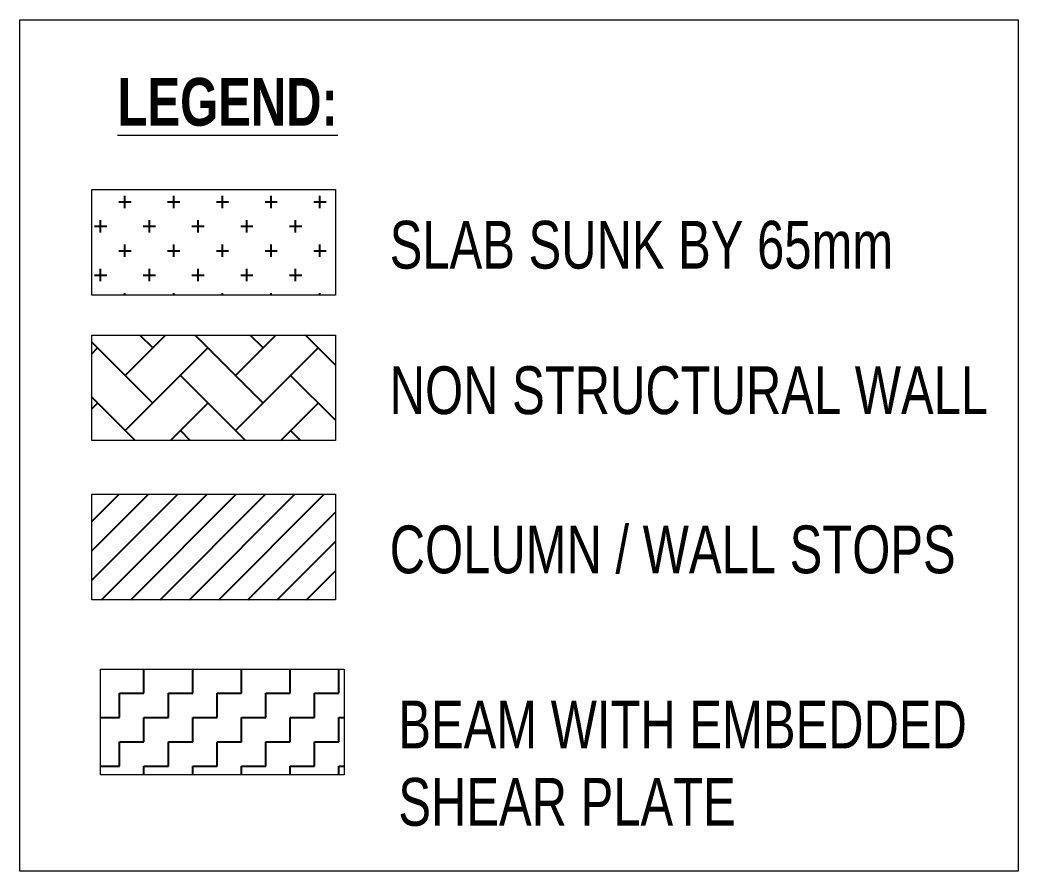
# Model space of a CAD drawing. Header units: millimetres. Extents: x 0 to 66978, y 25 to 26347.
# Drawn here: x 61859 to 66978, y 25 to 4392 of the extents above; entities that cross this region are included whole.
import ezdxf

# ---------------------------------------------------------------- set-up
doc = ezdxf.new("R2010")
doc.units = ezdxf.units.MM
doc.layers.add('G-ANNO-TEXT', color=231, linetype='Continuous', lineweight=9)
doc.layers.add('SUNK SLAB', color=8, linetype='Continuous')
doc.styles.add('Swis721 LtCn BT_2', font='swisscl.ttf', dxfattribs={"height": 244.992296})

msp = doc.modelspace()

# ---------------------------------------------------------------- hatches: boundary and pattern name
at = {"layer": 'SUNK SLAB'}
h = msp.add_hatch(dxfattribs=at)
h.set_pattern_fill('CROSS', color=8, scale=500, style=0)
h.set_pattern_definition([(0, (-26008.83, 17332.84), (125, 125), [62.5, -187.5]), (90, (-25977.58, 17301.6), (-125, 125), [62.5, -187.5])])
h.paths.add_polyline_path([(63477.2, 3521.6), (63477.2, 2980.4), (62227.6, 2980.4), (62227.6, 3521.6)], flags=0)
h = msp.add_hatch(dxfattribs=at)
h.set_pattern_fill('AR-HBONE', color=8, scale=50, style=0)
h.set_pattern_definition([(45, (-31296372.99, 20966303.7), (0, 282.8427125), [600, -200]), (135, (-31296231.57, 20966445.13), (2e-14, 282.8427125), [600, -200])])
h.paths.add_polyline_path([(63477.2, 2775.1), (63477.2, 2233.9), (62227.6, 2233.9), (62227.6, 2775.1)], flags=0)
h = msp.add_hatch(dxfattribs=at)
h.set_pattern_fill('ANSI31', color=8, scale=850, style=0)
h.set_pattern_definition([(45, (-31296372.99, 20966972.21), (-75.1300955, 75.1300955), [])])
h.paths.add_polyline_path([(63477.2, 1958.7), (63477.2, 1417.5), (62227.6, 1417.5), (62227.6, 1958.7)], flags=0)
h = msp.add_hatch(dxfattribs=at)
h.set_pattern_fill('ZIGZAG', color=8, scale=1000, style=0)
h.set_pattern_definition([(0, (-31735630.12, 20743687.9), (125, 125), [125, -125]), (90, (-31735505.12, 20743687.9), (-125, 125), [125, -125])])
h.paths.add_polyline_path([(63521.6, 1060.5), (63521.6, 519.3), (62271.9, 519.3), (62271.9, 1060.5)], flags=0)

# ---------------------------------------------------------------- linework, layer by layer
at = {"layer": 'G-ANNO-TEXT', "color": 7, "elevation": 0}
for points in [[(61859, 4391.6), (66977.7, 4391.6), (66977.7, 25.4), (61859, 25.4)], [(63477.2, 3521.6), (63477.2, 2980.4), (62227.6, 2980.4), (62227.6, 3521.6)], [(63477.2, 2775.1), (63477.2, 2233.9), (62227.6, 2233.9), (62227.6, 2775.1)], [(63477.2, 1958.7), (63477.2, 1417.5), (62227.6, 1417.5), (62227.6, 1958.7)], [(63521.6, 1060.5), (63521.6, 519.3), (62271.9, 519.3), (62271.9, 1060.5)]]:
    msp.add_lwpolyline(points, close=True, dxfattribs=at)

# ---------------------------------------------------------------- texts
at = {"layer": 'G-ANNO-TEXT', "color": 7, "char_height": 244.992, "attachment_point": 1, "line_spacing_factor": 0.971848, "style": 'Swis721 LtCn BT_2'}
for s, insert, width in [('\\fSwis721 LtCn BT|b1|i0|c0|p34|;\\LLEGEND:', (62359.4, 4094, 0), 1299), ('SLAB SUNK BY 65mm', (63755.3, 3360.9, 0), 3845.238), ('NON STRUCTURAL WALL', (63755.3, 2614.4, 0), 3845.238), ('COLUMN / WALL STOPS', (63755.3, 1798, 0), 3845.238), ('BEAM WITH EMBEDDED SHEAR PLATE', (63799.6, 899.8, 0), 3043.577)]:
    msp.add_mtext(s, dxfattribs=dict(at, insert=insert, width=width))

doc.saveas('drawing.dxf')
